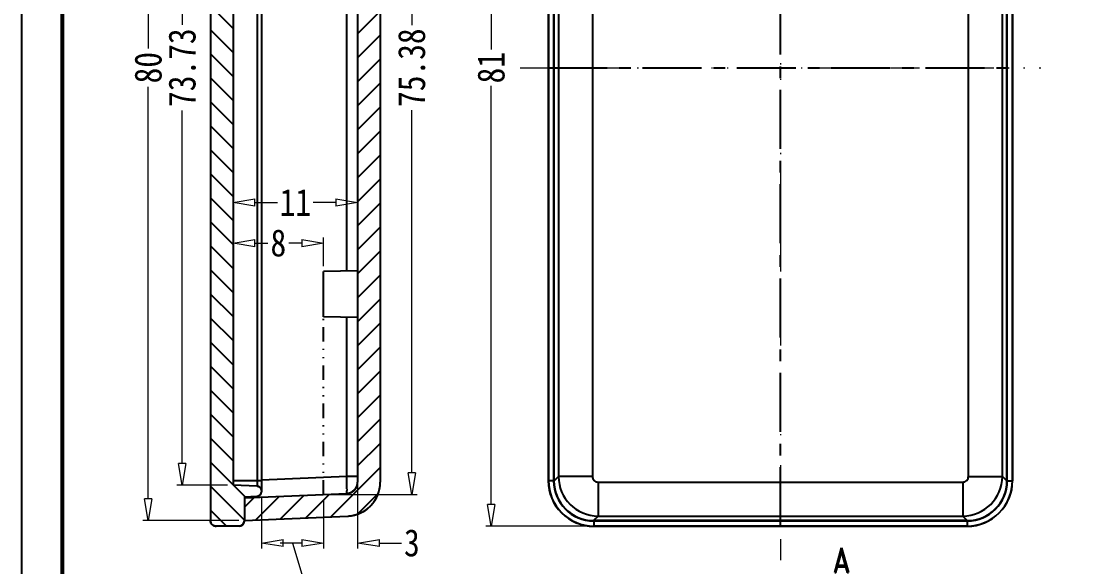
# Model space of a CAD drawing. Header units: millimetres. Extents: x 1055 to 1788, y -1993 to 204.
# Drawn here: x 1054.9 to 1149.6, y 107.7 to 155.8 of the extents above; entities that cross this region are included whole.
import ezdxf
from ezdxf.enums import TextEntityAlignment as Align

# ---------------------------------------------------------------- set-up
doc = ezdxf.new("R2010")
doc.units = ezdxf.units.MM
doc.linetypes.add('CENTER', pattern=[50.8, 31.75, -6.35, 6.35, -6.35])
doc.linetypes.add('DIVIDE', pattern=[31.75, 12.7, -6.35, 0, -6.35, 0, -6.35])
doc.layers.add('dim', color=3, linetype='Continuous', lineweight=9)
doc.layers.add('hatch', color=56, linetype='Continuous', lineweight=9)
doc.layers.add('from', color=7, linetype='Continuous')
doc.styles.add('FFS', font='SIMFANG.TTF', dxfattribs={"width": 0.85})
doc.styles.add('LongTou', font='romand.shx', dxfattribs={"width": 0.8, "bigfont": 'whgdtxt.shx'})
doc.dimstyles.new('YanXiu', dxfattribs={"dimtxt": 2.5, "dimasz": 2.2, "dimexe": 1, "dimexo": 0.6, "dimgap": 0.66, "dimtad": 0, "dimzin": 9, "dimdsep": 46, "dimtxsty": 'FFS', "dimblk": 'CLOSEDBLANK', "dimcen": 0, "dimclrd": 256, "dimclre": 131, "dimclrt": 42, "dimazin": 0, "dimtfac": 1, "dimtofl": 0, "dimtmove": 0, "dimatfit": 3, "dimldrblk": 'CLOSEDBLANK', "dimfxl": 1, "dimlwd": 5, "dimlwe": 5, "dimarcsym": 0})

# ---------------------------------------------------------------- blocks, each defined once
blk = doc.blocks.new('_ClosedBlank')
at = {"color": 0, "linetype": 'ByBlock', "lineweight": -2}
for p, q in [((-1, 0.167), (0, 0)), ((-1, 0.167), (-1, -0.167)), ((0, 0), (-1, -0.167))]:
    blk.add_line(p, q, dxfattribs=at)
blk = doc.blocks.new('*D88')
at = {"layer": 'Defpoints', "color": 0}
for p in [(1105.401, 192.217), (1096.352, 111.217), (1105.401, 111.217)]:
    blk.add_point(p, dxfattribs=at)
at = {"layer": 'dim', "color": 131, "lineweight": 5}
for p, q in [((1104.921, 192.217), (1095.872, 192.217)), ((1104.921, 111.217), (1095.872, 111.217))]:
    blk.add_line(p, q, dxfattribs=at)
at = {"layer": 'dim', "lineweight": 5}
for p, q in [((1096.352, 190.297), (1096.352, 153.321)), ((1096.352, 113.137), (1096.352, 150.112))]:
    blk.add_line(p, q, dxfattribs=at)
at = {"layer": 'dim', "lineweight": 5, "xscale": 1.92, "yscale": 1.92, "zscale": 1.92}
for p, rotation in [((1096.352, 192.217), 90), ((1096.352, 111.217), 270)]:
    blk.add_blockref('_ClosedBlank', p, dxfattribs=dict(at, rotation=rotation))
at = {"layer": 'dim', "color": 42, "insert": (1096.352, 151.717), "char_height": 2.4, "attachment_point": 5, "rotation": 90, "style": 'FFS'}
blk.add_mtext('81', dxfattribs=at)
blk = doc.blocks.new('*D99')
at = {"layer": 'Defpoints', "color": 0}
for p in [(1073.556, 188.582), (1069.063, 114.851), (1073.556, 114.851)]:
    blk.add_point(p, dxfattribs=at)
at = {"layer": 'dim', "color": 131, "lineweight": 5}
for p, q in [((1073.077, 188.582), (1068.583, 188.582)), ((1073.077, 114.851), (1068.583, 114.851))]:
    blk.add_line(p, q, dxfattribs=at)
at = {"layer": 'dim', "lineweight": 5}
for p, q in [((1069.063, 186.662), (1069.063, 155.504)), ((1069.063, 116.771), (1069.063, 147.929))]:
    blk.add_line(p, q, dxfattribs=at)
at = {"layer": 'dim', "lineweight": 5, "xscale": 1.92, "yscale": 1.92, "zscale": 1.92}
for p, rotation in [((1069.063, 188.582), 90), ((1069.063, 114.851), 270)]:
    blk.add_blockref('_ClosedBlank', p, dxfattribs=dict(at, rotation=rotation))
at = {"layer": 'dim', "color": 42, "insert": (1069.063, 151.717), "char_height": 2.4, "attachment_point": 5, "rotation": 90, "style": 'FFS'}
blk.add_mtext('73.73', dxfattribs=at)
blk = doc.blocks.new('*D100')
at = {"layer": 'Defpoints', "color": 0}
for p in [(1074.556, 191.717), (1066.063, 111.717), (1074.556, 111.717)]:
    blk.add_point(p, dxfattribs=at)
at = {"layer": 'dim', "color": 131, "lineweight": 5}
for p, q in [((1074.077, 191.717), (1065.583, 191.717)), ((1074.077, 111.717), (1065.583, 111.717))]:
    blk.add_line(p, q, dxfattribs=at)
at = {"layer": 'dim', "lineweight": 5}
for p, q in [((1066.063, 189.797), (1066.063, 153.404)), ((1066.063, 113.637), (1066.063, 150.029))]:
    blk.add_line(p, q, dxfattribs=at)
at = {"layer": 'dim', "lineweight": 5, "xscale": 1.92, "yscale": 1.92, "zscale": 1.92}
for p, rotation in [((1066.063, 191.717), 90), ((1066.063, 111.717), 270)]:
    blk.add_blockref('_ClosedBlank', p, dxfattribs=dict(at, rotation=rotation))
at = {"layer": 'dim', "color": 42, "insert": (1066.063, 151.717), "char_height": 2.4, "attachment_point": 5, "rotation": 90, "style": 'FFS'}
blk.add_mtext('80', dxfattribs=at)
blk = doc.blocks.new('*D101')
at = {"layer": 'Defpoints', "color": 0}
for p in [(1073.556, 136.226), (1073.556, 134.953, 0), (1081.556, 133.717)]:
    blk.add_point(p, dxfattribs=at)
at = {"layer": 'dim', "color": 131, "lineweight": 5}
for p, q in [((1073.556, 135.433), (1073.556, 136.706)), ((1081.556, 134.196), (1081.556, 136.706))]:
    blk.add_line(p, q, dxfattribs=at)
at = {"layer": 'dim', "lineweight": 5}
for p, q in [((1075.476, 136.226), (1076.625, 136.226)), ((1079.636, 136.226), (1078.488, 136.226))]:
    blk.add_line(p, q, dxfattribs=at)
at = {"layer": 'dim', "lineweight": 5, "xscale": 1.92, "yscale": 1.92, "zscale": 1.92, "rotation": 180}
blk.add_blockref('_ClosedBlank', (1073.556, 136.226), dxfattribs=at)
at = {"layer": 'dim', "lineweight": 5, "xscale": 1.92, "yscale": 1.92, "zscale": 1.92}
blk.add_blockref('_ClosedBlank', (1081.556, 136.226), dxfattribs=at)
at = {"layer": 'dim', "color": 42, "insert": (1077.556, 136.226), "char_height": 2.4, "attachment_point": 5, "style": 'FFS'}
blk.add_mtext('8', dxfattribs=at)
blk = doc.blocks.new('*D102')
at = {"layer": 'Defpoints', "color": 0}
for p in [(1073.556, 139.82), (1084.556, 137.751), (1073.556, 136.796)]:
    blk.add_point(p, dxfattribs=at)
at = {"layer": 'dim', "color": 131, "lineweight": 5}
for p, q in [((1073.556, 137.276), (1073.556, 140.3)), ((1084.556, 138.231), (1084.556, 140.3))]:
    blk.add_line(p, q, dxfattribs=at)
at = {"layer": 'dim', "lineweight": 5}
for p, q in [((1075.476, 139.82), (1077.474, 139.82)), ((1082.636, 139.82), (1080.639, 139.82))]:
    blk.add_line(p, q, dxfattribs=at)
at = {"layer": 'dim', "lineweight": 5, "xscale": 1.92, "yscale": 1.92, "zscale": 1.92, "rotation": 180}
blk.add_blockref('_ClosedBlank', (1073.556, 139.82), dxfattribs=at)
at = {"layer": 'dim', "lineweight": 5, "xscale": 1.92, "yscale": 1.92, "zscale": 1.92}
blk.add_blockref('_ClosedBlank', (1084.556, 139.82), dxfattribs=at)
at = {"layer": 'dim', "color": 42, "insert": (1079.056, 139.82), "char_height": 2.4, "attachment_point": 5, "style": 'FFS'}
blk.add_mtext('11', dxfattribs=at)
blk = doc.blocks.new('*D103')
at = {"layer": 'Defpoints', "color": 0}
for p in [(1084.556, 115.331), (1081.556, 114.024), (1081.556, 109.734)]:
    blk.add_point(p, dxfattribs=at)
at = {"layer": 'dim', "color": 131, "lineweight": 5}
for p, q in [((1084.556, 114.851), (1084.556, 109.255)), ((1081.556, 113.544), (1081.556, 109.255))]:
    blk.add_line(p, q, dxfattribs=at)
at = {"layer": 'dim', "lineweight": 5}
for p, q in [((1079.636, 109.734), (1077.716, 109.734)), ((1086.476, 109.734), (1088.43, 109.734))]:
    blk.add_line(p, q, dxfattribs=at)
at = {"layer": 'dim', "lineweight": 5, "xscale": 1.92, "yscale": 1.92, "zscale": 1.92}
blk.add_blockref('_ClosedBlank', (1081.556, 109.734), dxfattribs=at)
at = {"layer": 'dim', "lineweight": 5, "xscale": 1.92, "yscale": 1.92, "zscale": 1.92, "rotation": 180}
blk.add_blockref('_ClosedBlank', (1084.556, 109.734), dxfattribs=at)
at = {"layer": 'dim', "color": 42, "insert": (1089.35, 109.734), "char_height": 2.4, "attachment_point": 5, "style": 'FFS'}
blk.add_mtext('3', dxfattribs=at)
blk = doc.blocks.new('*D104')
at = {"layer": 'Defpoints', "color": 0}
for p in [(1081.556, 189.409, 0), (1089.335, 189.409), (1081.556, 114.024)]:
    blk.add_point(p, dxfattribs=at)
at = {"layer": 'dim', "color": 131, "lineweight": 5}
for p, q in [((1082.036, 189.409), (1089.815, 189.409)), ((1082.036, 114.024), (1089.815, 114.024))]:
    blk.add_line(p, q, dxfattribs=at)
at = {"layer": 'dim', "lineweight": 5}
for p, q in [((1089.335, 187.489), (1089.335, 155.471)), ((1089.335, 115.944), (1089.335, 147.962))]:
    blk.add_line(p, q, dxfattribs=at)
at = {"layer": 'dim', "lineweight": 5, "xscale": 1.92, "yscale": 1.92, "zscale": 1.92}
for p, rotation in [((1089.335, 189.409), 90), ((1089.335, 114.024), 270)]:
    blk.add_blockref('_ClosedBlank', p, dxfattribs=dict(at, rotation=rotation))
at = {"layer": 'dim', "color": 42, "insert": (1089.335, 151.717), "char_height": 2.4, "attachment_point": 5, "rotation": 90, "style": 'FFS'}
blk.add_mtext('75.38', dxfattribs=at)
blk = doc.blocks.new('*D105')
at = {"layer": 'Defpoints', "color": 0}
for p in [(1076.056, 114.267), (1081.556, 114.024), (1076.056, 109.734)]:
    blk.add_point(p, dxfattribs=at)
at = {"layer": 'dim', "color": 131, "lineweight": 5}
for p, q in [((1076.056, 113.787), (1076.056, 109.255)), ((1081.556, 113.544), (1081.556, 109.255))]:
    blk.add_line(p, q, dxfattribs=at)
at = {"layer": 'dim', "lineweight": 5}
for p, q in [((1079.636, 109.734), (1077.976, 109.734)), ((1078.806, 109.734), (1080.246, 104.935)), ((1080.246, 104.935), (1081.206, 104.935))]:
    blk.add_line(p, q, dxfattribs=at)
at = {"layer": 'dim', "lineweight": 5, "xscale": 1.92, "yscale": 1.92, "zscale": 1.92, "rotation": 180}
blk.add_blockref('_ClosedBlank', (1076.056, 109.734), dxfattribs=at)
at = {"layer": 'dim', "lineweight": 5, "xscale": 1.92, "yscale": 1.92, "zscale": 1.92}
blk.add_blockref('_ClosedBlank', (1081.556, 109.734), dxfattribs=at)
at = {"layer": 'dim', "color": 42, "insert": (1083.544, 104.935), "char_height": 2.4, "attachment_point": 5, "style": 'FFS'}
blk.add_mtext('5.5', dxfattribs=at)

msp = doc.modelspace()

# ---------------------------------------------------------------- hatches: boundary and pattern name
at = {"linetype": 'Continuous'}
h = msp.add_hatch(dxfattribs=at)
h.set_pattern_fill('DEFAULT__1', color=40, scale=1.5, angle=135, style=0, pattern_type=0)
h.set_pattern_definition([(135, (1667.9526, -384.0609), (-1.0606602, -1.0606602), [])])
edge = h.paths.add_edge_path()
edge.add_line((1074.556, 113.819), (1074.556, 111.684))
edge.add_spline(control_points=[(1074.11, 111.234), (1074.372, 111.237), (1074.556, 111.423), (1074.556, 111.684)], knot_values=[0, 0, 0, 0, 1, 1, 1, 1], weights=[1, 0.80679, 0.80679, 1], degree=3, periodic=0)
edge.add_line((1074.11, 111.234), (1072.061, 111.217))
edge.add_spline(control_points=[(1072.061, 111.217), (1071.766, 111.214), (1071.556, 111.422), (1071.556, 111.717)], knot_values=[0, 0, 0, 0, 1, 1, 1, 1], weights=[1, 0.802676, 0.802676, 1], degree=3, periodic=0)
edge.add_line((1071.556, 191.717), (1071.556, 111.717))
edge.add_spline(control_points=[(1072.061, 192.217), (1071.766, 192.219), (1071.556, 192.012), (1071.556, 191.717)], knot_values=[0, 0, 0, 0, 1, 1, 1, 1], weights=[1, 0.802676, 0.802676, 1], degree=3, periodic=0)
edge.add_line((1074.11, 192.199), (1072.061, 192.217))
edge.add_spline(control_points=[(1074.11, 192.199), (1074.372, 192.196), (1074.556, 192.01), (1074.556, 191.749)], knot_values=[0, 0, 0, 0, 1, 1, 1, 1], weights=[1, 0.80679, 0.80679, 1], degree=3, periodic=0)
edge.add_line((1074.556, 191.749), (1074.556, 189.615))
edge.add_line((1074.556, 189.615), (1075.674, 189.566))
edge.add_spline(control_points=[(1075.674, 189.566), (1075.9, 189.556), (1076.056, 189.392), (1076.056, 189.166)], knot_values=[0, 0, 0, 0, 1, 1, 1, 1], weights=[1, 0.814909, 0.814909, 1], degree=3, periodic=0)
edge.add_line((1076.056, 189.166), (1076.056, 189.074))
edge.add_spline(control_points=[(1075.674, 188.674), (1075.9, 188.684), (1076.056, 188.847), (1076.056, 189.074)], knot_values=[0, 0, 0, 0, 1, 1, 1, 1], weights=[1, 0.814909, 0.814909, 1], degree=3, periodic=0)
edge.add_line((1075.674, 188.674), (1073.556, 188.582))
edge.add_line((1073.556, 188.582), (1073.556, 114.851))
edge.add_line((1075.674, 114.759), (1073.556, 114.851))
edge.add_spline(control_points=[(1075.674, 114.759), (1075.9, 114.749), (1076.056, 114.586), (1076.056, 114.359)], knot_values=[0, 0, 0, 0, 1, 1, 1, 1], weights=[1, 0.814909, 0.814909, 1], degree=3, periodic=0)
edge.add_line((1076.056, 114.359), (1076.056, 114.267))
edge.add_spline(control_points=[(1075.674, 113.867), (1075.9, 113.877), (1076.056, 114.041), (1076.056, 114.267)], knot_values=[0, 0, 0, 0, 1, 1, 1, 1], weights=[1, 0.814909, 0.814909, 1], degree=3, periodic=0)
edge.add_line((1074.556, 113.819), (1075.674, 113.867))
h = msp.add_hatch(dxfattribs=at)
h.set_pattern_fill('DEFAULT__2', color=40, scale=1.5, angle=225, style=0, pattern_type=0)
h.set_pattern_definition([(225, (1667.9526, -384.0609), (1.0606602, -1.0606602), [])])
edge = h.paths.add_edge_path()
edge.add_line((1074.556, 113.718), (1074.556, 111.717))
edge.add_line((1074.556, 113.718), (1083.6, 114.113))
edge.add_spline(control_points=[(1083.6, 114.113), (1084.165, 114.138), (1084.556, 114.547), (1084.556, 115.112)], knot_values=[0, 0, 0, 0, 1, 1, 1, 1], weights=[1, 0.814909, 0.814909, 1], degree=3, periodic=0)
edge.add_line((1084.556, 188.321), (1084.556, 115.112))
edge.add_spline(control_points=[(1083.6, 189.32), (1084.165, 189.295), (1084.556, 188.886), (1084.556, 188.321)], knot_values=[0, 0, 0, 0, 1, 1, 1, 1], weights=[1, 0.814909, 0.814909, 1], degree=3, periodic=0)
edge.add_line((1074.556, 189.715), (1083.6, 189.32))
edge.add_line((1074.556, 191.717), (1074.556, 189.715))
edge.add_line((1074.556, 191.717), (1083.687, 191.318))
edge.add_spline(control_points=[(1083.687, 191.318), (1085.383, 191.244), (1086.556, 190.018), (1086.556, 188.321)], knot_values=[0, 0, 0, 0, 1, 1, 1, 1], weights=[1, 0.814909, 0.814909, 1], degree=3, periodic=0)
edge.add_line((1086.556, 188.321), (1086.556, 115.112))
edge.add_spline(control_points=[(1083.687, 112.115), (1085.383, 112.189), (1086.556, 113.415), (1086.556, 115.112)], knot_values=[0, 0, 0, 0, 1, 1, 1, 1], weights=[1, 0.814909, 0.814909, 1], degree=3, periodic=0)
edge.add_line((1074.556, 111.717), (1083.687, 112.115))

# ---------------------------------------------------------------- linework, layer by layer
at = {"color": 7, "linetype": 'Continuous'}
for p, q in [((1071.556, 191.717, 0), (1071.556, 111.717, 0)), ((1071.556, 191.717, 0), (1071.556, 111.717, 0)), ((1073.556, 188.582, 0), (1073.556, 114.851, 0)), ((1073.556, 188.582, 0), (1073.556, 114.851, 0)), ((1084.556, 188.321, 0), (1084.556, 115.112, 0)), ((1084.556, 188.321, 0), (1084.556, 115.112, 0)), ((1086.556, 188.321, 0), (1086.556, 115.112, 0)), ((1086.556, 188.321, 0), (1086.556, 115.112, 0)), ((1101.401, 115.216), (1101.401, 188.217)), ((1101.419, 188.199), (1101.419, 115.234)), ((1101.869, 188.199), (1101.869, 115.234)), ((1101.901, 115.213), (1101.901, 188.22)), ((1102.299, 187.821), (1102.299, 115.612)), ((1105.296, 187.821), (1105.296, 115.612)), ((1138.505, 115.612), (1138.505, 187.821)), ((1141.502, 115.612), (1141.502, 187.821)), ((1141.901, 115.213), (1141.901, 188.22)), ((1141.933, 115.234), (1141.933, 188.199)), ((1142.383, 115.234), (1142.383, 188.199)), ((1142.401, 188.217), (1142.401, 115.216)), ((1075.674, 183.451, 0), (1075.674, 114.759, 0)), ((1076.056, 183.458, 0), (1076.056, 114.394, 0)), ((1083.6, 133.752, 0), (1083.6, 181.483, 0)), ((1084.556, 133.769, 0), (1081.556, 133.717, 0)), ((1081.556, 129.717, 0), (1081.556, 133.717, 0)), ((1084.556, 129.664, 0), (1081.556, 129.717, 0)), ((1083.6, 115.612, 0), (1083.6, 129.681, 0)), ((1083.6, 115.612, 0), (1076.054, 115.282, 0)), ((1084.556, 115.612, 0), (1083.6, 115.612, 0)), ((1102.299, 115.612), (1101.901, 115.213)), ((1105.296, 115.612), (1102.299, 115.612)), ((1138.505, 115.612), (1141.502, 115.612)), ((1141.502, 115.612), (1141.901, 115.213)), ((1076.056, 115.217, 0), (1073.556, 115.217, 0)), ((1075.674, 114.759, 0), (1073.556, 114.851, 0)), ((1075.674, 114.759, 0), (1073.556, 114.851, 0)), ((1101.401, 115.216), (1101.419, 115.234)), ((1101.869, 115.234), (1101.419, 115.234)), ((1105.796, 115.112), (1105.796, 112.115)), ((1105.796, 115.112), (1138.005, 115.112)), ((1138.005, 115.112), (1138.005, 112.115)), ((1141.933, 115.234), (1142.383, 115.234)), ((1142.383, 115.234), (1142.401, 115.216)), ((1074.556, 113.718, 0), (1083.6, 114.113, 0)), ((1074.556, 113.718, 0), (1083.6, 114.113, 0)), ((1074.556, 113.819, 0), (1075.674, 113.867, 0)), ((1074.556, 113.819, 0), (1075.674, 113.867, 0)), ((1074.556, 113.819, 0), (1074.556, 111.684, 0)), ((1074.556, 113.819, 0), (1074.556, 111.684, 0)), ((1074.556, 113.718, 0), (1074.556, 111.717, 0)), ((1076.056, 114.359, 0), (1076.056, 114.267, 0)), ((1076.056, 114.359, 0), (1076.056, 114.267, 0)), ((1074.556, 111.717, 0), (1083.687, 112.115, 0)), ((1074.556, 111.717, 0), (1083.687, 112.115, 0)), ((1105.796, 112.115), (1105.397, 111.717)), ((1105.796, 112.115), (1138.005, 112.115)), ((1138.005, 112.115), (1138.404, 111.717)), ((1074.11, 111.234, 0), (1072.061, 111.217, 0)), ((1074.11, 111.234, 0), (1072.061, 111.217, 0)), ((1138.404, 111.717), (1105.397, 111.717)), ((1105.4, 111.217), (1105.418, 111.234)), ((1138.401, 111.217), (1105.4, 111.217)), ((1105.418, 111.684), (1105.418, 111.234)), ((1105.418, 111.684), (1138.383, 111.684)), ((1105.418, 111.234), (1138.383, 111.234)), ((1138.383, 111.684), (1138.383, 111.234)), ((1138.383, 111.234), (1138.401, 111.217))]:
    msp.add_line(p, q, dxfattribs=at)
at = {"color": 1, "linetype": 'CENTER', "ltscale": 0.164}
for p, q in [((1121.901, 111.217, 0), (1121.901, 192.217, 0)), ((1101.401, 151.717, 0), (1142.401, 151.717, 0))]:
    msp.add_line(p, q, dxfattribs=at)
at = {"color": 2, "linetype": 'DIVIDE', "ltscale": 0.1}
msp.add_line((1081.556, 114.024), (1081.556, 129.717), dxfattribs=at)
at = {"color": 7, "linetype": 'Continuous'}
for centre, radius, start, end in [((1105.803, 115.619), 3.503, 180.1086, 269.89681), ((1105.796, 115.612), 0.499, 179.97867, 270.02133), ((1138.006, 115.612), 0.499, 269.97866, 0.02134), ((1137.999, 115.619), 3.503, 270.1086, 359.89681), ((1075.656, 114.359, 0), 0.4, 0, 87.5), ((1083.556, 115.112, 0), 1, 272.5, 0), ((1083.556, 115.112, 0), 3, 272.5, 0), ((1105.4, 115.216), 4, 179.99987, 270.00013), ((1105.418, 115.234), 4, 179.99979, 270.00021), ((1105.408, 115.235), 3.54, 180.00897, 180.39758), ((1105.418, 115.234), 3.55, 180.38647, 269.61355), ((1138.383, 115.234), 4, 269.99979, 0.00021), ((1138.401, 115.216), 4, 269.99987, 0.00013), ((1138.383, 115.234), 3.55, 270.38645, 359.61353), ((1138.393, 115.235), 3.54, 359.60242, 359.99103), ((1075.656, 114.267, 0), 0.4, 272.5, 0), ((1072.056, 111.717, 0), 0.5, 180, 270.5), ((1074.106, 111.684, 0), 0.45, 270.5, 0), ((1105.419, 115.223), 3.539, 269.60321, 269.99188), ((1138.382, 115.223), 3.539, 270.00812, 270.39679)]:
    msp.add_arc(centre, radius, start, end, dxfattribs=at)
for centre, major_axis, start_param, end_param in [((1105.404, 115.22), (2.48, 2.48), 2.357146, 3.926039), ((1138.397, 115.22), (-2.48, 2.48), -3.926039, -2.357146)]:
    msp.add_ellipse(centre, major_axis=major_axis, ratio=0.998099, start_param=start_param, end_param=end_param, dxfattribs=at)
for points, start_tangent, end_tangent in [([(1083.6, 114.113, 0), (1083.61, 114.165, 0), (1083.616, 114.315, 0), (1083.618, 114.553, 0), (1083.616, 114.863, 0), (1083.61, 115.224, 0), (1083.6, 115.612, 0)], (0.998892, 0.047061), (-0.029054, 0.999578)), ([(1075.674, 114.759, 0), (1075.678, 114.759, 0), (1075.683, 114.759, 0), (1075.687, 114.758, 0), (1075.691, 114.758, 0), (1075.696, 114.757, 0), (1075.7, 114.757, 0), (1075.704, 114.757, 0), (1075.709, 114.756, 0), (1075.713, 114.755, 0), (1075.718, 114.755, 0), (1075.722, 114.754, 0), (1075.727, 114.753, 0), (1075.731, 114.752, 0), (1075.736, 114.751, 0), (1075.74, 114.751, 0), (1075.745, 114.75, 0), (1075.749, 114.749, 0), (1075.754, 114.747, 0), (1075.758, 114.746, 0), (1075.763, 114.745, 0), (1075.767, 114.744, 0), (1075.772, 114.742, 0), (1075.776, 114.741, 0), (1075.781, 114.74, 0), (1075.785, 114.738, 0), (1075.79, 114.737, 0), (1075.794, 114.735, 0), (1075.798, 114.733, 0), (1075.803, 114.732, 0), (1075.807, 114.73, 0), (1075.812, 114.728, 0), (1075.816, 114.726, 0), (1075.821, 114.724, 0), (1075.825, 114.722, 0), (1075.829, 114.72, 0), (1075.834, 114.718, 0), (1075.838, 114.716, 0), (1075.843, 114.713, 0), (1075.847, 114.711, 0), (1075.851, 114.709, 0), (1075.855, 114.706, 0), (1075.86, 114.704, 0), (1075.864, 114.701, 0), (1075.868, 114.699, 0), (1075.872, 114.696, 0), (1075.876, 114.693, 0), (1075.881, 114.691, 0), (1075.885, 114.688, 0), (1075.889, 114.685, 0), (1075.893, 114.682, 0), (1075.897, 114.679, 0), (1075.901, 114.676, 0), (1075.905, 114.673, 0), (1075.909, 114.67, 0), (1075.912, 114.667, 0), (1075.916, 114.664, 0), (1075.92, 114.66, 0), (1075.924, 114.657, 0), (1075.927, 114.654, 0), (1075.931, 114.65, 0), (1075.935, 114.647, 0), (1075.938, 114.643, 0), (1075.942, 114.64, 0), (1075.945, 114.636, 0), (1075.949, 114.632, 0), (1075.952, 114.629, 0), (1075.956, 114.625, 0), (1075.959, 114.621, 0), (1075.962, 114.617, 0), (1075.965, 114.614, 0), (1075.969, 114.61, 0), (1075.972, 114.606, 0), (1075.975, 114.602, 0), (1075.978, 114.598, 0), (1075.981, 114.594, 0), (1075.984, 114.59, 0), (1075.986, 114.586, 0), (1075.989, 114.581, 0), (1075.992, 114.577, 0), (1075.995, 114.573, 0), (1075.997, 114.569, 0), (1076, 114.565, 0), (1076.002, 114.56, 0), (1076.005, 114.556, 0), (1076.007, 114.552, 0), (1076.01, 114.547, 0), (1076.012, 114.543, 0), (1076.014, 114.539, 0), (1076.016, 114.534, 0), (1076.018, 114.53, 0), (1076.02, 114.525, 0), (1076.022, 114.521, 0), (1076.024, 114.517, 0), (1076.026, 114.512, 0), (1076.028, 114.508, 0), (1076.03, 114.503, 0), (1076.031, 114.499, 0), (1076.033, 114.494, 0), (1076.035, 114.49, 0), (1076.036, 114.485, 0), (1076.038, 114.48, 0), (1076.039, 114.476, 0), (1076.04, 114.471, 0), (1076.042, 114.467, 0), (1076.043, 114.462, 0), (1076.044, 114.458, 0), (1076.045, 114.453, 0), (1076.046, 114.449, 0), (1076.047, 114.444, 0), (1076.048, 114.44, 0), (1076.049, 114.435, 0), (1076.05, 114.43, 0), (1076.051, 114.426, 0), (1076.052, 114.421, 0), (1076.052, 114.417, 0), (1076.053, 114.412, 0), (1076.053, 114.408, 0), (1076.054, 114.403, 0), (1076.054, 114.399, 0), (1076.055, 114.395, 0), (1076.055, 114.39, 0), (1076.056, 114.386, 0), (1076.056, 114.381, 0), (1076.056, 114.377, 0), (1076.056, 114.372, 0), (1076.056, 114.368, 0), (1076.056, 114.364, 0), (1076.056, 114.359, 0)], (0.999048, -0.043619), (0, -1)), ([(1083.6, 114.113, 0), (1083.611, 114.114, 0), (1083.622, 114.115, 0), (1083.633, 114.115, 0), (1083.644, 114.116, 0), (1083.655, 114.117, 0), (1083.666, 114.118, 0), (1083.677, 114.12, 0), (1083.688, 114.121, 0), (1083.699, 114.123, 0), (1083.71, 114.124, 0), (1083.721, 114.126, 0), (1083.732, 114.128, 0), (1083.743, 114.13, 0), (1083.754, 114.132, 0), (1083.766, 114.135, 0), (1083.777, 114.137, 0), (1083.788, 114.14, 0), (1083.799, 114.142, 0), (1083.811, 114.145, 0), (1083.822, 114.148, 0), (1083.833, 114.151, 0), (1083.844, 114.155, 0), (1083.856, 114.158, 0), (1083.867, 114.162, 0), (1083.878, 114.165, 0), (1083.889, 114.169, 0), (1083.9, 114.173, 0), (1083.912, 114.178, 0), (1083.923, 114.182, 0), (1083.934, 114.186, 0), (1083.945, 114.191, 0), (1083.956, 114.196, 0), (1083.967, 114.201, 0), (1083.978, 114.206, 0), (1083.989, 114.211, 0), (1084, 114.216, 0), (1084.011, 114.222, 0), (1084.022, 114.227, 0), (1084.032, 114.233, 0), (1084.043, 114.239, 0), (1084.054, 114.245, 0), (1084.065, 114.251, 0), (1084.075, 114.257, 0), (1084.086, 114.264, 0), (1084.096, 114.27, 0), (1084.106, 114.277, 0), (1084.117, 114.284, 0), (1084.127, 114.291, 0), (1084.137, 114.298, 0), (1084.147, 114.306, 0), (1084.157, 114.313, 0), (1084.167, 114.321, 0), (1084.177, 114.328, 0), (1084.187, 114.336, 0), (1084.196, 114.344, 0), (1084.206, 114.352, 0), (1084.215, 114.36, 0), (1084.225, 114.369, 0), (1084.234, 114.377, 0), (1084.243, 114.386, 0), (1084.252, 114.394, 0), (1084.261, 114.403, 0), (1084.27, 114.412, 0), (1084.279, 114.421, 0), (1084.287, 114.43, 0), (1084.296, 114.439, 0), (1084.304, 114.449, 0), (1084.313, 114.458, 0), (1084.321, 114.467, 0), (1084.329, 114.477, 0), (1084.337, 114.487, 0), (1084.344, 114.497, 0), (1084.352, 114.507, 0), (1084.36, 114.517, 0), (1084.367, 114.527, 0), (1084.374, 114.537, 0), (1084.381, 114.547, 0), (1084.388, 114.557, 0), (1084.395, 114.568, 0), (1084.402, 114.578, 0), (1084.408, 114.589, 0), (1084.415, 114.599, 0), (1084.421, 114.61, 0), (1084.427, 114.621, 0), (1084.433, 114.632, 0), (1084.439, 114.642, 0), (1084.445, 114.653, 0), (1084.45, 114.664, 0), (1084.456, 114.675, 0), (1084.461, 114.686, 0), (1084.466, 114.697, 0), (1084.471, 114.708, 0), (1084.476, 114.72, 0), (1084.481, 114.731, 0), (1084.485, 114.742, 0), (1084.49, 114.753, 0), (1084.494, 114.764, 0), (1084.498, 114.776, 0), (1084.502, 114.787, 0), (1084.506, 114.798, 0), (1084.51, 114.81, 0), (1084.513, 114.821, 0), (1084.516, 114.832, 0), (1084.52, 114.844, 0), (1084.523, 114.855, 0), (1084.526, 114.867, 0), (1084.529, 114.878, 0), (1084.531, 114.889, 0), (1084.534, 114.901, 0), (1084.536, 114.912, 0), (1084.538, 114.923, 0), (1084.541, 114.935, 0), (1084.543, 114.946, 0), (1084.544, 114.957, 0), (1084.546, 114.969, 0), (1084.548, 114.98, 0), (1084.549, 114.991, 0), (1084.55, 115.002, 0), (1084.552, 115.013, 0), (1084.553, 115.025, 0), (1084.554, 115.036, 0), (1084.554, 115.047, 0), (1084.555, 115.058, 0), (1084.556, 115.069, 0), (1084.556, 115.08, 0), (1084.556, 115.091, 0), (1084.556, 115.102, 0), (1084.556, 115.112, 0)], (0.999048, 0.043619), (0, 1)), ([(1083.687, 112.115, 0), (1083.72, 112.117, 0), (1083.752, 112.119, 0), (1083.785, 112.121, 0), (1083.818, 112.124, 0), (1083.851, 112.127, 0), (1083.884, 112.13, 0), (1083.917, 112.134, 0), (1083.95, 112.138, 0), (1083.983, 112.143, 0), (1084.017, 112.148, 0), (1084.05, 112.153, 0), (1084.083, 112.159, 0), (1084.117, 112.165, 0), (1084.15, 112.172, 0), (1084.184, 112.179, 0), (1084.218, 112.186, 0), (1084.251, 112.194, 0), (1084.285, 112.202, 0), (1084.319, 112.211, 0), (1084.353, 112.22, 0), (1084.386, 112.229, 0), (1084.42, 112.239, 0), (1084.454, 112.25, 0), (1084.487, 112.26, 0), (1084.521, 112.272, 0), (1084.555, 112.283, 0), (1084.588, 112.295, 0), (1084.622, 112.308, 0), (1084.655, 112.321, 0), (1084.688, 112.334, 0), (1084.722, 112.348, 0), (1084.755, 112.362, 0), (1084.788, 112.377, 0), (1084.821, 112.392, 0), (1084.854, 112.408, 0), (1084.887, 112.423, 0), (1084.92, 112.44, 0), (1084.952, 112.457, 0), (1084.984, 112.474, 0), (1085.017, 112.492, 0), (1085.049, 112.51, 0), (1085.081, 112.528, 0), (1085.112, 112.547, 0), (1085.144, 112.567, 0), (1085.175, 112.587, 0), (1085.206, 112.607, 0), (1085.237, 112.627, 0), (1085.268, 112.649, 0), (1085.299, 112.67, 0), (1085.329, 112.692, 0), (1085.359, 112.714, 0), (1085.389, 112.737, 0), (1085.418, 112.76, 0), (1085.447, 112.783, 0), (1085.476, 112.807, 0), (1085.505, 112.831, 0), (1085.533, 112.856, 0), (1085.561, 112.881, 0), (1085.589, 112.906, 0), (1085.617, 112.932, 0), (1085.644, 112.958, 0), (1085.671, 112.984, 0), (1085.697, 113.011, 0), (1085.724, 113.038, 0), (1085.749, 113.065, 0), (1085.775, 113.093, 0), (1085.8, 113.121, 0), (1085.825, 113.149, 0), (1085.849, 113.178, 0), (1085.873, 113.207, 0), (1085.897, 113.236, 0), (1085.92, 113.265, 0), (1085.943, 113.295, 0), (1085.966, 113.325, 0), (1085.988, 113.355, 0), (1086.01, 113.386, 0), (1086.031, 113.416, 0), (1086.052, 113.447, 0), (1086.073, 113.479, 0), (1086.093, 113.51, 0), (1086.112, 113.542, 0), (1086.132, 113.573, 0), (1086.15, 113.605, 0), (1086.169, 113.638, 0), (1086.187, 113.67, 0), (1086.204, 113.702, 0), (1086.222, 113.735, 0), (1086.238, 113.768, 0), (1086.255, 113.801, 0), (1086.27, 113.834, 0), (1086.286, 113.867, 0), (1086.301, 113.901, 0), (1086.315, 113.934, 0), (1086.329, 113.968, 0), (1086.343, 114.001, 0), (1086.356, 114.035, 0), (1086.369, 114.069, 0), (1086.381, 114.103, 0), (1086.393, 114.137, 0), (1086.405, 114.171, 0), (1086.416, 114.205, 0), (1086.426, 114.239, 0), (1086.437, 114.273, 0), (1086.446, 114.307, 0), (1086.456, 114.341, 0), (1086.464, 114.375, 0), (1086.473, 114.409, 0), (1086.481, 114.443, 0), (1086.488, 114.477, 0), (1086.496, 114.511, 0), (1086.502, 114.545, 0), (1086.509, 114.579, 0), (1086.515, 114.613, 0), (1086.52, 114.647, 0), (1086.525, 114.681, 0), (1086.53, 114.715, 0), (1086.534, 114.748, 0), (1086.538, 114.782, 0), (1086.542, 114.816, 0), (1086.545, 114.849, 0), (1086.548, 114.882, 0), (1086.55, 114.916, 0), (1086.552, 114.949, 0), (1086.554, 114.982, 0), (1086.555, 115.015, 0), (1086.556, 115.047, 0), (1086.556, 115.08, 0), (1086.556, 115.112, 0)], (0.999048, 0.043619), (0, 1)), ([(1075.674, 113.867, 0), (1075.678, 113.868, 0), (1075.683, 113.868, 0), (1075.687, 113.868, 0), (1075.691, 113.868, 0), (1075.696, 113.869, 0), (1075.7, 113.869, 0), (1075.704, 113.87, 0), (1075.709, 113.87, 0), (1075.713, 113.871, 0), (1075.718, 113.872, 0), (1075.722, 113.872, 0), (1075.727, 113.873, 0), (1075.731, 113.874, 0), (1075.736, 113.875, 0), (1075.74, 113.876, 0), (1075.745, 113.877, 0), (1075.749, 113.878, 0), (1075.754, 113.879, 0), (1075.758, 113.88, 0), (1075.763, 113.881, 0), (1075.767, 113.883, 0), (1075.772, 113.884, 0), (1075.776, 113.885, 0), (1075.781, 113.887, 0), (1075.785, 113.888, 0), (1075.79, 113.89, 0), (1075.794, 113.891, 0), (1075.798, 113.893, 0), (1075.803, 113.895, 0), (1075.807, 113.897, 0), (1075.812, 113.898, 0), (1075.816, 113.9, 0), (1075.821, 113.902, 0), (1075.825, 113.904, 0), (1075.829, 113.906, 0), (1075.834, 113.908, 0), (1075.838, 113.911, 0), (1075.843, 113.913, 0), (1075.847, 113.915, 0), (1075.851, 113.918, 0), (1075.855, 113.92, 0), (1075.86, 113.922, 0), (1075.864, 113.925, 0), (1075.868, 113.928, 0), (1075.872, 113.93, 0), (1075.876, 113.933, 0), (1075.881, 113.936, 0), (1075.885, 113.938, 0), (1075.889, 113.941, 0), (1075.893, 113.944, 0), (1075.897, 113.947, 0), (1075.901, 113.95, 0), (1075.905, 113.953, 0), (1075.909, 113.956, 0), (1075.912, 113.96, 0), (1075.916, 113.963, 0), (1075.92, 113.966, 0), (1075.924, 113.969, 0), (1075.927, 113.973, 0), (1075.931, 113.976, 0), (1075.935, 113.98, 0), (1075.938, 113.983, 0), (1075.942, 113.987, 0), (1075.945, 113.99, 0), (1075.949, 113.994, 0), (1075.952, 113.998, 0), (1075.956, 114.001, 0), (1075.959, 114.005, 0), (1075.962, 114.009, 0), (1075.965, 114.013, 0), (1075.969, 114.017, 0), (1075.972, 114.021, 0), (1075.975, 114.025, 0), (1075.978, 114.029, 0), (1075.981, 114.033, 0), (1075.984, 114.037, 0), (1075.986, 114.041, 0), (1075.989, 114.045, 0), (1075.992, 114.049, 0), (1075.995, 114.053, 0), (1075.997, 114.058, 0), (1076, 114.062, 0), (1076.002, 114.066, 0), (1076.005, 114.07, 0), (1076.007, 114.075, 0), (1076.01, 114.079, 0), (1076.012, 114.083, 0), (1076.014, 114.088, 0), (1076.016, 114.092, 0), (1076.018, 114.097, 0), (1076.02, 114.101, 0), (1076.022, 114.105, 0), (1076.024, 114.11, 0), (1076.026, 114.114, 0), (1076.028, 114.119, 0), (1076.03, 114.123, 0), (1076.031, 114.128, 0), (1076.033, 114.132, 0), (1076.035, 114.137, 0), (1076.036, 114.141, 0), (1076.038, 114.146, 0), (1076.039, 114.15, 0), (1076.04, 114.155, 0), (1076.042, 114.16, 0), (1076.043, 114.164, 0), (1076.044, 114.169, 0), (1076.045, 114.173, 0), (1076.046, 114.178, 0), (1076.047, 114.182, 0), (1076.048, 114.187, 0), (1076.049, 114.191, 0), (1076.05, 114.196, 0), (1076.051, 114.2, 0), (1076.052, 114.205, 0), (1076.052, 114.209, 0), (1076.053, 114.214, 0), (1076.053, 114.218, 0), (1076.054, 114.223, 0), (1076.054, 114.227, 0), (1076.055, 114.232, 0), (1076.055, 114.236, 0), (1076.056, 114.241, 0), (1076.056, 114.245, 0), (1076.056, 114.25, 0), (1076.056, 114.254, 0), (1076.056, 114.258, 0), (1076.056, 114.263, 0), (1076.056, 114.267, 0)], (0.999048, 0.043619), (0, 1)), ([(1072.061, 111.217, 0), (1072.055, 111.217, 0), (1072.05, 111.217, 0), (1072.044, 111.217, 0), (1072.038, 111.217, 0), (1072.033, 111.217, 0), (1072.027, 111.217, 0), (1072.021, 111.218, 0), (1072.016, 111.218, 0), (1072.01, 111.219, 0), (1072.004, 111.219, 0), (1071.998, 111.22, 0), (1071.993, 111.221, 0), (1071.987, 111.221, 0), (1071.981, 111.222, 0), (1071.975, 111.223, 0), (1071.969, 111.224, 0), (1071.963, 111.225, 0), (1071.958, 111.226, 0), (1071.952, 111.228, 0), (1071.946, 111.229, 0), (1071.94, 111.23, 0), (1071.934, 111.232, 0), (1071.928, 111.233, 0), (1071.922, 111.235, 0), (1071.917, 111.237, 0), (1071.911, 111.238, 0), (1071.905, 111.24, 0), (1071.899, 111.242, 0), (1071.893, 111.244, 0), (1071.887, 111.246, 0), (1071.881, 111.248, 0), (1071.876, 111.25, 0), (1071.87, 111.253, 0), (1071.864, 111.255, 0), (1071.858, 111.258, 0), (1071.852, 111.26, 0), (1071.847, 111.263, 0), (1071.841, 111.265, 0), (1071.835, 111.268, 0), (1071.83, 111.271, 0), (1071.824, 111.274, 0), (1071.818, 111.277, 0), (1071.813, 111.28, 0), (1071.807, 111.283, 0), (1071.802, 111.286, 0), (1071.796, 111.29, 0), (1071.791, 111.293, 0), (1071.785, 111.297, 0), (1071.78, 111.3, 0), (1071.774, 111.304, 0), (1071.769, 111.307, 0), (1071.764, 111.311, 0), (1071.759, 111.315, 0), (1071.753, 111.319, 0), (1071.748, 111.323, 0), (1071.743, 111.327, 0), (1071.738, 111.331, 0), (1071.733, 111.335, 0), (1071.728, 111.339, 0), (1071.723, 111.344, 0), (1071.719, 111.348, 0), (1071.714, 111.352, 0), (1071.709, 111.357, 0), (1071.704, 111.361, 0), (1071.7, 111.366, 0), (1071.695, 111.371, 0), (1071.691, 111.375, 0), (1071.686, 111.38, 0), (1071.682, 111.385, 0), (1071.678, 111.39, 0), (1071.674, 111.395, 0), (1071.669, 111.4, 0), (1071.665, 111.405, 0), (1071.661, 111.41, 0), (1071.657, 111.415, 0), (1071.654, 111.42, 0), (1071.65, 111.426, 0), (1071.646, 111.431, 0), (1071.642, 111.436, 0), (1071.639, 111.442, 0), (1071.635, 111.447, 0), (1071.632, 111.452, 0), (1071.629, 111.458, 0), (1071.625, 111.463, 0), (1071.622, 111.469, 0), (1071.619, 111.475, 0), (1071.616, 111.48, 0), (1071.613, 111.486, 0), (1071.61, 111.491, 0), (1071.607, 111.497, 0), (1071.604, 111.503, 0), (1071.602, 111.509, 0), (1071.599, 111.514, 0), (1071.597, 111.52, 0), (1071.594, 111.526, 0), (1071.592, 111.532, 0), (1071.59, 111.537, 0), (1071.587, 111.543, 0), (1071.585, 111.549, 0), (1071.583, 111.555, 0), (1071.581, 111.561, 0), (1071.579, 111.567, 0), (1071.578, 111.572, 0), (1071.576, 111.578, 0), (1071.574, 111.584, 0), (1071.573, 111.59, 0), (1071.571, 111.596, 0), (1071.57, 111.602, 0), (1071.568, 111.608, 0), (1071.567, 111.613, 0), (1071.566, 111.619, 0), (1071.565, 111.625, 0), (1071.564, 111.631, 0), (1071.563, 111.637, 0), (1071.562, 111.643, 0), (1071.561, 111.648, 0), (1071.56, 111.654, 0), (1071.56, 111.66, 0), (1071.559, 111.666, 0), (1071.558, 111.671, 0), (1071.558, 111.677, 0), (1071.558, 111.683, 0), (1071.557, 111.689, 0), (1071.557, 111.694, 0), (1071.557, 111.7, 0), (1071.557, 111.705, 0), (1071.556, 111.711, 0), (1071.556, 111.717, 0)], (-0.999962, -0.008727), (0, 1)), ([(1074.11, 111.234, 0), (1074.115, 111.235, 0), (1074.12, 111.235, 0), (1074.125, 111.235, 0), (1074.13, 111.235, 0), (1074.135, 111.235, 0), (1074.14, 111.236, 0), (1074.146, 111.236, 0), (1074.151, 111.237, 0), (1074.156, 111.237, 0), (1074.161, 111.238, 0), (1074.166, 111.238, 0), (1074.171, 111.239, 0), (1074.176, 111.24, 0), (1074.181, 111.241, 0), (1074.187, 111.242, 0), (1074.192, 111.243, 0), (1074.197, 111.244, 0), (1074.202, 111.245, 0), (1074.207, 111.246, 0), (1074.213, 111.247, 0), (1074.218, 111.248, 0), (1074.223, 111.25, 0), (1074.228, 111.251, 0), (1074.233, 111.253, 0), (1074.239, 111.254, 0), (1074.244, 111.256, 0), (1074.249, 111.258, 0), (1074.254, 111.259, 0), (1074.259, 111.261, 0), (1074.265, 111.263, 0), (1074.27, 111.265, 0), (1074.275, 111.267, 0), (1074.28, 111.269, 0), (1074.285, 111.271, 0), (1074.29, 111.274, 0), (1074.295, 111.276, 0), (1074.301, 111.278, 0), (1074.306, 111.281, 0), (1074.311, 111.283, 0), (1074.316, 111.286, 0), (1074.321, 111.289, 0), (1074.326, 111.291, 0), (1074.331, 111.294, 0), (1074.335, 111.297, 0), (1074.34, 111.3, 0), (1074.345, 111.303, 0), (1074.35, 111.306, 0), (1074.355, 111.309, 0), (1074.36, 111.312, 0), (1074.364, 111.316, 0), (1074.369, 111.319, 0), (1074.374, 111.322, 0), (1074.378, 111.326, 0), (1074.383, 111.329, 0), (1074.387, 111.333, 0), (1074.392, 111.337, 0), (1074.396, 111.34, 0), (1074.401, 111.344, 0), (1074.405, 111.348, 0), (1074.409, 111.352, 0), (1074.414, 111.356, 0), (1074.418, 111.36, 0), (1074.422, 111.364, 0), (1074.426, 111.368, 0), (1074.43, 111.372, 0), (1074.434, 111.376, 0), (1074.438, 111.38, 0), (1074.442, 111.384, 0), (1074.446, 111.389, 0), (1074.45, 111.393, 0), (1074.453, 111.398, 0), (1074.457, 111.402, 0), (1074.46, 111.407, 0), (1074.464, 111.411, 0), (1074.467, 111.416, 0), (1074.471, 111.42, 0), (1074.474, 111.425, 0), (1074.477, 111.43, 0), (1074.481, 111.435, 0), (1074.484, 111.439, 0), (1074.487, 111.444, 0), (1074.49, 111.449, 0), (1074.493, 111.454, 0), (1074.496, 111.459, 0), (1074.499, 111.464, 0), (1074.501, 111.469, 0), (1074.504, 111.474, 0), (1074.507, 111.479, 0), (1074.509, 111.484, 0), (1074.512, 111.489, 0), (1074.514, 111.494, 0), (1074.516, 111.499, 0), (1074.519, 111.504, 0), (1074.521, 111.509, 0), (1074.523, 111.514, 0), (1074.525, 111.52, 0), (1074.527, 111.525, 0), (1074.529, 111.53, 0), (1074.531, 111.535, 0), (1074.533, 111.54, 0), (1074.534, 111.546, 0), (1074.536, 111.551, 0), (1074.538, 111.556, 0), (1074.539, 111.561, 0), (1074.541, 111.566, 0), (1074.542, 111.572, 0), (1074.543, 111.577, 0), (1074.545, 111.582, 0), (1074.546, 111.587, 0), (1074.547, 111.593, 0), (1074.548, 111.598, 0), (1074.549, 111.603, 0), (1074.55, 111.608, 0), (1074.551, 111.613, 0), (1074.552, 111.618, 0), (1074.552, 111.624, 0), (1074.553, 111.629, 0), (1074.554, 111.634, 0), (1074.554, 111.639, 0), (1074.555, 111.644, 0), (1074.555, 111.649, 0), (1074.555, 111.654, 0), (1074.556, 111.659, 0), (1074.556, 111.664, 0), (1074.556, 111.669, 0), (1074.556, 111.674, 0), (1074.556, 111.679, 0), (1074.556, 111.684, 0)], (0.999962, 0.008727), (0, 1))]:
    msp.add_spline(points, degree=3, dxfattribs=dict(at, start_tangent=start_tangent, end_tangent=end_tangent))
at = {"layer": 'from', "elevation": 0}
msp.add_lwpolyline([(1054.864, 58.962), (1263.808, 58.962), (1263.808, 204.158), (1054.864, 204.158)], close=True, dxfattribs=at)
at = {"layer": 'from', "const_width": 0.36, "elevation": 0}
msp.add_lwpolyline([(1058.465, 62.563), (1058.465, 200.557), (1260.207, 200.557), (1260.207, 62.563), (1058.465, 62.563)], dxfattribs=at)
at = {"layer": 'hatch', "color": 2, "linetype": 'DIVIDE', "ltscale": 0.2}
for p, q in [((1121.901, 195.217, 0), (1121.901, 108.217, 0)), ((1098.901, 151.717), (1144.901, 151.717, 0))]:
    msp.add_line(p, q, dxfattribs=at)
at = {"layer": 'hatch', "color": 2}
for points in [[(1098.901, 151.717, 0, 0, 0), (1098.901, 153.517, 0.54, 0, 0), (1098.901, 155.317, 0, 0, 0)], [(1144.901, 151.717, 0, 0, 0), (1144.901, 153.517, 0.54, 0, 0), (1144.901, 155.317, 0, 0, 0)]]:
    msp.add_lwpolyline(points, format="xyseb", dxfattribs=at)
at = {"layer": 'hatch', "color": 2, "elevation": 0}
msp.add_lwpolyline([(1121.901, 108.217, 0, 0, 0), (1123.701, 108.217, 0.54, 0, 0), (1125.501, 108.217, 0, 0, 0)], format="xyseb", dxfattribs=at)

# ---------------------------------------------------------------- texts
at = {"layer": 'hatch', "color": 6, "style": 'LongTou', "width": 0.8}
msp.add_text('A', height=2.2, dxfattribs=at).set_placement((1127.301, 108.217, 0), align=Align.MIDDLE)

# ---------------------------------------------------------------- dimensions: what is measured, and where the dimension line sits
at = {"layer": 'dim'}
for base, p1, p2, picture, middle in [((1066.063, 111.717), (1074.556, 191.717), (1074.556, 111.717), '*D100', (1066.063, 151.717)), ((1089.3355, 189.409), (1081.5565, 114.0241), (1081.5565, 189.409, 0), '*D104', (1089.3355, 151.7166)), ((1069.063, 114.851), (1073.556, 188.582), (1073.556, 114.851), '*D99', (1069.063, 151.717))]:
    dim = msp.add_linear_dim(base=base, p1=p1, p2=p2, angle=90, dimstyle='YanXiu', override={"dimtxt": 2.4, "dimasz": 1.92, "dimexe": 0.47976, "dimexo": 0.47976, "dimgap": 0.47976, "dimzin": 8}, dxfattribs=at)
    dim.commit()
    dim.dimension.update_dxf_attribs({"geometry": picture, "text_midpoint": middle, "dimtype": 160})
dim = msp.add_linear_dim(base=(1096.352, 111.217), p1=(1105.4, 192.217), p2=(1105.4, 111.217), angle=90, dimstyle='YanXiu', override={"dimtxt": 2.4, "dimasz": 1.92, "dimexe": 0.47976, "dimexo": 0.47976, "dimgap": 0.47976, "dimzin": 8}, dxfattribs=at)
dim.commit()
dim.dimension.update_dxf_attribs({"geometry": '*D88', "text_midpoint": (1096.352, 151.717)})
for base, p1, p2, picture, middle in [((1073.556, 139.82, 0), (1084.556, 137.751, 0), (1073.556, 136.796, 0), '*D102', (1079.056, 139.82, 0)), ((1081.556, 109.734), (1084.556, 115.331), (1081.556, 114.024), '*D103', (1089.35, 109.734))]:
    dim = msp.add_linear_dim(base=base, p1=p1, p2=p2, dimstyle='YanXiu', override={"dimtxt": 2.4, "dimasz": 1.92, "dimexe": 0.47976, "dimexo": 0.47976, "dimgap": 0.47976, "dimzin": 8}, dxfattribs=at)
    dim.commit()
    dim.dimension.update_dxf_attribs({"geometry": picture, "text_midpoint": middle, "dimtype": 160})
for base, p1, p2, override, picture, middle in [((1073.556, 136.226, 0), (1081.556, 133.717, 0), (1073.556, 134.953), {"dimtxt": 2.4, "dimasz": 1.92, "dimexe": 0.47976, "dimexo": 0.47976, "dimgap": 0.47976, "dimzin": 8}, '*D101', (1077.556, 136.226, 0)), ((1076.056, 109.734), (1081.556, 114.024), (1076.056, 114.267), {"dimtxt": 2.4, "dimasz": 1.92, "dimexe": 0.47976, "dimexo": 0.47976, "dimgap": 0.47976, "dimzin": 8, "dimtmove": 1}, '*D105', (1081.686, 104.935))]:
    dim = msp.add_linear_dim(base=base, p1=p1, p2=p2, dimstyle='YanXiu', override=override, dxfattribs=at)
    dim.commit()
    dim.dimension.update_dxf_attribs({"geometry": picture, "text_midpoint": middle})

doc.saveas('drawing.dxf')
